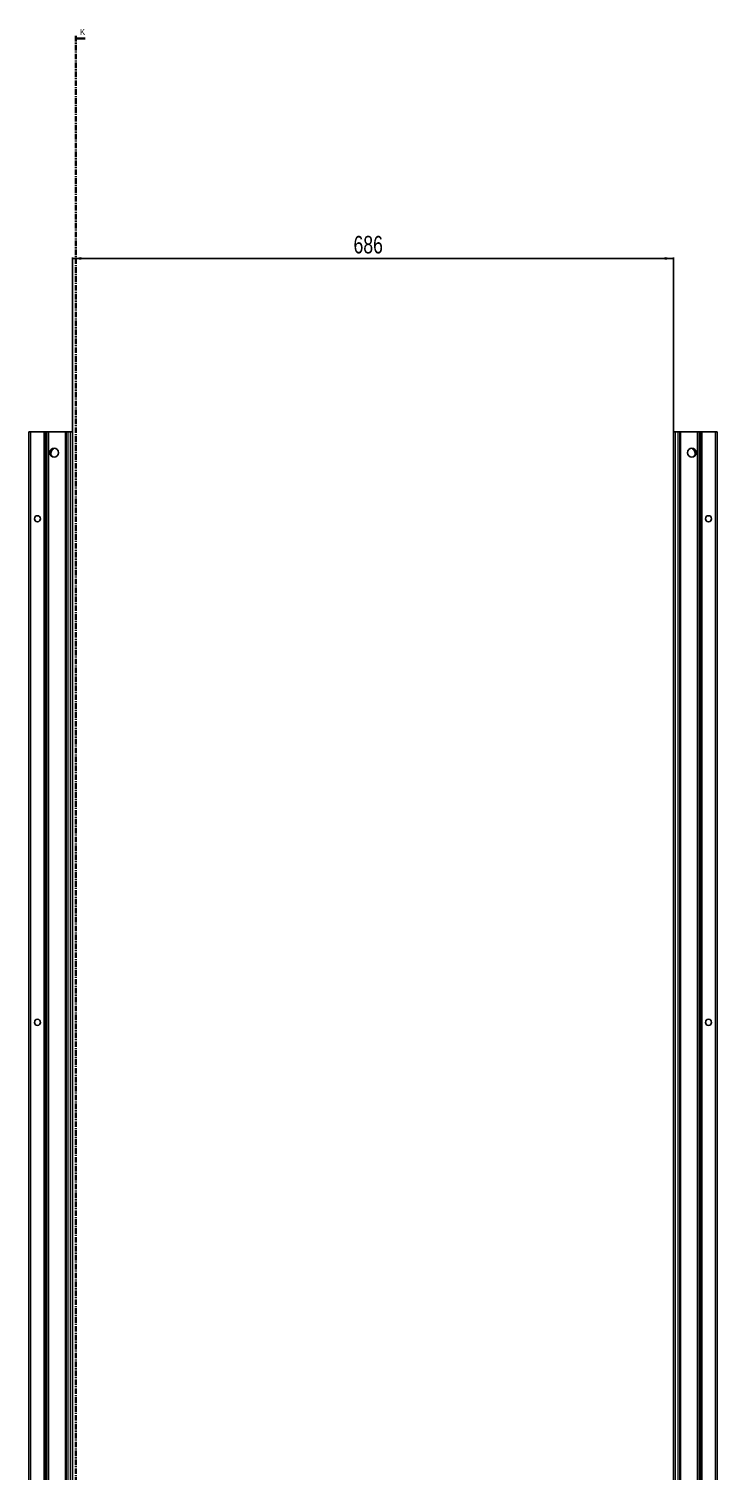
# Model space of a CAD drawing. Header units: millimetres. Extents: x -250 to 5425, y -2047 to 1452.
# Drawn here: x 2126 to 2912, y -294 to 1353 of the extents above; entities that cross this region are included whole.
import ezdxf

# ---------------------------------------------------------------- set-up
doc = ezdxf.new("R2010")
doc.units = ezdxf.units.MM
doc.linetypes.add('CENTER', pattern=[10.16, 6.35, -1.27, 1.27, -1.27])
doc.layers.add('FORMAT', color=7, linetype='Continuous')
doc.styles.add('SLDTEXTSTYLE0', font='TXT', dxfattribs={"width": 0.75})
doc.dimstyles.new('SLDDIMSTYLE0', dxfattribs={"dimtxt": 20, "dimasz": 10, "dimexe": 0, "dimexo": 0.0625, "dimgap": 5, "dimtad": 2, "dimdec": 1, "dimrnd": 1e-09, "dimzin": 12, "dimdsep": 46, "dimtxsty": 'SLDTEXTSTYLE0', "dimsah": 1, "dimcen": 0.09, "dimadec": 0, "dimazin": 3, "dimtfac": 1, "dimtofl": 0, "dimtmove": 0, "dimatfit": 3, "dimfxl": 0, "dimfrac": 2, "dimtolj": 1, "dimtzin": 12, "dimarcsym": 0})

# ---------------------------------------------------------------- blocks, each defined once
blk = doc.blocks.new('_D_4')
at = {"layer": 'FORMAT'}
for p, q in [((2176.1, 892.8), (2176.1, 1091.5)), ((2176.1, 1090.5), (2862.1, 1090.5)), ((2862.1, 892.8), (2862.1, 1091.5))]:
    blk.add_line(p, q, dxfattribs=at)
for points in [[(2176.1, 1090.5), (2186.1, 1089), (2186.1, 1092.1)], [(2862.1, 1090.5), (2852.1, 1092.1), (2852.1, 1089)]]:
    blk.add_solid(points, dxfattribs=at)
at = {"layer": 'FORMAT', "insert": (2496.9, 1116.3), "char_height": 20, "attachment_point": 1, "style": 'SLDTEXTSTYLE0'}
blk.add_mtext('686', dxfattribs=at)

msp = doc.modelspace()

# ---------------------------------------------------------------- linework, layer by layer
at = {"color": 7, "linetype": 'CENTER', "lineweight": 35}
msp.add_line((2179.83, 1344.64), (2179.83, -1258.12), dxfattribs=at)
at = {"color": 7, "linetype": 'Continuous', "lineweight": 35}
msp.add_line((2190.47, 1341.64), (2179.83, 1341.64), dxfattribs=at)
at = {"color": 7, "linetype": 'Continuous', "lineweight": 25}
for p, q in [((2126.39, -1006.24), (2126.39, 892.76)), ((2126.39, 892.76), (2128.39, 892.76)), ((2128.39, 892.76), (2143.74, 892.76)), ((2143.74, 892.76), (2144.39, 892.76)), ((2144.39, 869.01), (2144.39, 892.76)), ((2144.39, 892.76), (2144.98, 892.76)), ((2144.98, 892.76), (2146.19, 892.76)), ((2146.19, 892.76), (2146.19, -1006.24)), ((2146.19, 892.76), (2146.22, 892.76)), ((2146.22, 892.76), (2146.22, -1006.24)), ((2146.22, 892.76), (2147.43, 892.76)), ((2147.43, 892.76), (2148.84, 892.76)), ((2148.84, 892.76), (2168.24, 892.76)), ((2168.24, 892.76), (2168.89, 892.76)), ((2168.89, -1006.24), (2168.89, 892.76)), ((2168.89, 892.76), (2170.89, 892.76)), ((2170.89, 892.76), (2174.09, 892.76)), ((2174.09, 892.76), (2176.09, 892.76)), ((2176.09, 892.76), (2176.09, -1006.24)), ((2862.09, -1006.24), (2862.09, 892.76)), ((2862.09, 892.76), (2864.09, 892.76)), ((2867.29, 892.76), (2864.09, 892.76)), ((2867.29, 892.76), (2869.29, 892.76)), ((2869.29, 892.76), (2869.29, -1006.24)), ((2869.29, 892.76), (2869.94, 892.76)), ((2889.35, 892.76), (2869.94, 892.76)), ((2889.35, 892.76), (2890.76, 892.76)), ((2891.97, 892.76), (2890.76, 892.76)), ((2891.97, -1006.24), (2891.97, 892.76)), ((2892, 892.76), (2891.97, 892.76)), ((2892, -1006.24), (2892, 892.76)), ((2893.21, 892.76), (2892, 892.76)), ((2893.21, 892.76), (2893.79, 892.76)), ((2893.79, 892.76), (2893.79, 869.01)), ((2893.79, 892.76), (2894.44, 892.76)), ((2909.79, 892.76), (2894.44, 892.76)), ((2909.79, 892.76), (2911.79, 892.76)), ((2911.79, 892.76), (2911.79, -1006.24)), ((2154.44, 873.28), (2154.44, 873.69)), ((2883.74, 873.69), (2883.74, 873.28)), ((2144.46, 868.9), (2144.39, 869.01)), ((2144.39, 869.01), (2144.39, 867.51)), ((2144.39, 867.51), (2144.46, 867.61)), ((2144.39, 819.01), (2144.39, 867.51)), ((2144.46, 867.61), (2144.46, 868.9)), ((2893.79, 869.01), (2893.73, 868.9)), ((2893.73, 868.9), (2893.73, 867.61)), ((2893.73, 867.61), (2893.79, 867.51)), ((2893.79, 867.51), (2893.79, 869.01)), ((2893.79, 867.51), (2893.79, 819.01)), ((2144.46, 818.9), (2144.39, 819.01)), ((2144.39, 819.01), (2144.39, 817.51)), ((2144.39, 817.51), (2144.46, 817.61)), ((2144.39, 769.01), (2144.39, 817.51)), ((2144.46, 817.61), (2144.46, 818.9)), ((2893.79, 819.01), (2893.73, 818.9)), ((2893.73, 818.9), (2893.73, 817.61)), ((2893.73, 817.61), (2893.79, 817.51)), ((2893.79, 817.51), (2893.79, 819.01)), ((2893.79, 817.51), (2893.79, 769.01)), ((2144.46, 768.9), (2144.39, 769.01)), ((2144.39, 769.01), (2144.39, 767.51)), ((2144.39, 767.51), (2144.46, 767.61)), ((2144.39, 719.01), (2144.39, 767.51)), ((2144.46, 767.61), (2144.46, 768.9)), ((2893.79, 769.01), (2893.73, 768.9)), ((2893.73, 768.9), (2893.73, 767.61)), ((2893.73, 767.61), (2893.79, 767.51)), ((2893.79, 767.51), (2893.79, 769.01)), ((2893.79, 767.51), (2893.79, 719.01)), ((2144.46, 718.9), (2144.39, 719.01)), ((2144.39, 719.01), (2144.39, 717.51)), ((2144.39, 717.51), (2144.46, 717.61)), ((2144.39, 669.01), (2144.39, 717.51)), ((2144.46, 717.61), (2144.46, 718.9)), ((2893.79, 719.01), (2893.73, 718.9)), ((2893.73, 718.9), (2893.73, 717.61)), ((2893.73, 717.61), (2893.79, 717.51)), ((2893.79, 717.51), (2893.79, 719.01)), ((2893.79, 717.51), (2893.79, 669.01)), ((2144.46, 668.9), (2144.39, 669.01)), ((2144.39, 669.01), (2144.39, 667.51)), ((2144.39, 667.51), (2144.46, 667.61)), ((2144.39, 619.01), (2144.39, 667.51)), ((2144.46, 667.61), (2144.46, 668.9)), ((2893.79, 669.01), (2893.73, 668.9)), ((2893.73, 668.9), (2893.73, 667.61)), ((2893.73, 667.61), (2893.79, 667.51)), ((2893.79, 667.51), (2893.79, 669.01)), ((2893.79, 667.51), (2893.79, 619.01)), ((2144.46, 618.9), (2144.39, 619.01)), ((2144.39, 619.01), (2144.39, 617.51)), ((2144.39, 617.51), (2144.46, 617.61)), ((2144.39, 569.01), (2144.39, 617.51)), ((2144.46, 617.61), (2144.46, 618.9)), ((2893.79, 619.01), (2893.73, 618.9)), ((2893.73, 618.9), (2893.73, 617.61)), ((2893.73, 617.61), (2893.79, 617.51)), ((2893.79, 617.51), (2893.79, 619.01)), ((2893.79, 617.51), (2893.79, 569.01)), ((2144.46, 568.9), (2144.39, 569.01)), ((2144.39, 569.01), (2144.39, 567.51)), ((2144.39, 567.51), (2144.46, 567.61)), ((2144.39, 519.01), (2144.39, 567.51)), ((2144.46, 567.61), (2144.46, 568.9)), ((2893.79, 569.01), (2893.73, 568.9)), ((2893.73, 568.9), (2893.73, 567.61)), ((2893.73, 567.61), (2893.79, 567.51)), ((2893.79, 567.51), (2893.79, 569.01)), ((2893.79, 567.51), (2893.79, 519.01)), ((2144.46, 518.9), (2144.39, 519.01)), ((2144.39, 519.01), (2144.39, 517.51)), ((2144.39, 517.51), (2144.46, 517.61)), ((2144.39, 469.01), (2144.39, 517.51)), ((2144.46, 517.61), (2144.46, 518.9)), ((2893.79, 519.01), (2893.73, 518.9)), ((2893.73, 518.9), (2893.73, 517.61)), ((2893.73, 517.61), (2893.79, 517.51)), ((2893.79, 517.51), (2893.79, 519.01)), ((2893.79, 517.51), (2893.79, 469.01)), ((2144.46, 468.9), (2144.39, 469.01)), ((2144.39, 469.01), (2144.39, 467.51)), ((2144.39, 467.51), (2144.46, 467.61)), ((2144.39, 419.01), (2144.39, 467.51)), ((2144.46, 467.61), (2144.46, 468.9)), ((2893.79, 469.01), (2893.73, 468.9)), ((2893.73, 468.9), (2893.73, 467.61)), ((2893.73, 467.61), (2893.79, 467.51)), ((2893.79, 467.51), (2893.79, 469.01)), ((2893.79, 467.51), (2893.79, 419.01)), ((2144.46, 418.9), (2144.39, 419.01)), ((2144.39, 419.01), (2144.39, 417.51)), ((2144.39, 417.51), (2144.46, 417.61)), ((2144.39, 369.01), (2144.39, 417.51)), ((2144.46, 417.61), (2144.46, 418.9)), ((2893.79, 419.01), (2893.73, 418.9)), ((2893.73, 418.9), (2893.73, 417.61)), ((2893.73, 417.61), (2893.79, 417.51)), ((2893.79, 417.51), (2893.79, 419.01)), ((2893.79, 417.51), (2893.79, 369.01)), ((2144.46, 368.9), (2144.39, 369.01)), ((2144.39, 369.01), (2144.39, 367.51)), ((2144.39, 367.51), (2144.46, 367.61)), ((2144.39, 319.01), (2144.39, 367.51)), ((2144.46, 367.61), (2144.46, 368.9)), ((2893.79, 369.01), (2893.73, 368.9)), ((2893.73, 368.9), (2893.73, 367.61)), ((2893.73, 367.61), (2893.79, 367.51)), ((2893.79, 367.51), (2893.79, 369.01)), ((2893.79, 367.51), (2893.79, 319.01)), ((2144.46, 318.9), (2144.39, 319.01)), ((2144.39, 319.01), (2144.39, 317.51)), ((2144.39, 317.51), (2144.46, 317.61)), ((2144.39, 269.01), (2144.39, 317.51)), ((2144.46, 317.61), (2144.46, 318.9)), ((2893.79, 319.01), (2893.73, 318.9)), ((2893.73, 318.9), (2893.73, 317.61)), ((2893.73, 317.61), (2893.79, 317.51)), ((2893.79, 317.51), (2893.79, 319.01)), ((2893.79, 317.51), (2893.79, 269.01)), ((2144.46, 268.9), (2144.39, 269.01)), ((2144.39, 269.01), (2144.39, 267.51)), ((2144.39, 267.51), (2144.46, 267.61)), ((2144.39, 219.01), (2144.39, 267.51)), ((2144.46, 267.61), (2144.46, 268.9)), ((2893.79, 269.01), (2893.73, 268.9)), ((2893.73, 268.9), (2893.73, 267.61)), ((2893.73, 267.61), (2893.79, 267.51)), ((2893.79, 267.51), (2893.79, 269.01)), ((2893.79, 267.51), (2893.79, 219.01)), ((2144.46, 218.9), (2144.39, 219.01)), ((2144.39, 219.01), (2144.39, 217.51)), ((2144.39, 217.51), (2144.46, 217.61)), ((2144.39, 169.01), (2144.39, 217.51)), ((2144.46, 217.61), (2144.46, 218.9)), ((2893.79, 219.01), (2893.73, 218.9)), ((2893.73, 218.9), (2893.73, 217.61)), ((2893.73, 217.61), (2893.79, 217.51)), ((2893.79, 217.51), (2893.79, 219.01)), ((2893.79, 217.51), (2893.79, 169.01)), ((2144.46, 168.9), (2144.39, 169.01)), ((2144.39, 169.01), (2144.39, 167.51)), ((2144.39, 167.51), (2144.46, 167.61)), ((2144.39, 119.01), (2144.39, 167.51)), ((2144.46, 167.61), (2144.46, 168.9)), ((2893.79, 169.01), (2893.73, 168.9)), ((2893.73, 168.9), (2893.73, 167.61)), ((2893.73, 167.61), (2893.79, 167.51)), ((2893.79, 167.51), (2893.79, 169.01)), ((2893.79, 167.51), (2893.79, 119.01)), ((2144.46, 118.9), (2144.39, 119.01)), ((2144.39, 119.01), (2144.39, 117.51)), ((2144.39, 117.51), (2144.46, 117.61)), ((2144.39, 69.01), (2144.39, 117.51)), ((2144.46, 117.61), (2144.46, 118.9)), ((2893.79, 119.01), (2893.73, 118.9)), ((2893.73, 118.9), (2893.73, 117.61)), ((2893.73, 117.61), (2893.79, 117.51)), ((2893.79, 117.51), (2893.79, 119.01)), ((2893.79, 117.51), (2893.79, 69.01)), ((2144.46, 68.9), (2144.39, 69.01)), ((2144.39, 69.01), (2144.39, 67.51)), ((2144.39, 67.51), (2144.46, 67.61)), ((2144.39, 19.01), (2144.39, 67.51)), ((2144.46, 67.61), (2144.46, 68.9)), ((2893.79, 69.01), (2893.73, 68.9)), ((2893.73, 68.9), (2893.73, 67.61)), ((2893.73, 67.61), (2893.79, 67.51)), ((2893.79, 67.51), (2893.79, 69.01)), ((2893.79, 67.51), (2893.79, 19.01)), ((2144.46, 18.9), (2144.39, 19.01)), ((2144.39, 19.01), (2144.39, 17.51)), ((2144.39, 17.51), (2144.46, 17.61)), ((2144.39, -30.99), (2144.39, 17.51)), ((2144.46, 17.61), (2144.46, 18.9)), ((2893.79, 19.01), (2893.73, 18.9)), ((2893.73, 18.9), (2893.73, 17.61)), ((2893.73, 17.61), (2893.79, 17.51)), ((2893.79, 17.51), (2893.79, 19.01)), ((2893.79, 17.51), (2893.79, -30.99)), ((2144.46, -31.1), (2144.39, -30.99)), ((2144.39, -30.99), (2144.39, -32.49)), ((2144.39, -32.49), (2144.46, -32.39)), ((2144.39, -80.99), (2144.39, -32.49)), ((2144.46, -32.39), (2144.46, -31.1)), ((2893.79, -30.99), (2893.73, -31.1)), ((2893.73, -31.1), (2893.73, -32.39)), ((2893.73, -32.39), (2893.79, -32.49)), ((2893.79, -32.49), (2893.79, -30.99)), ((2893.79, -32.49), (2893.79, -80.99)), ((2144.46, -81.1), (2144.39, -80.99)), ((2144.39, -80.99), (2144.39, -82.49)), ((2144.46, -82.39), (2144.46, -81.1)), ((2893.79, -80.99), (2893.73, -81.1)), ((2893.73, -81.1), (2893.73, -82.39)), ((2893.79, -82.49), (2893.79, -80.99)), ((2144.39, -82.49), (2144.46, -82.39)), ((2144.39, -130.99), (2144.39, -82.49)), ((2893.73, -82.39), (2893.79, -82.49)), ((2893.79, -82.49), (2893.79, -130.99)), ((2144.46, -131.1), (2144.39, -130.99)), ((2144.39, -130.99), (2144.39, -132.49)), ((2144.46, -132.39), (2144.46, -131.1)), ((2893.79, -130.99), (2893.73, -131.1)), ((2893.73, -131.1), (2893.73, -132.39)), ((2893.79, -132.49), (2893.79, -130.99)), ((2144.39, -132.49), (2144.46, -132.39)), ((2144.39, -180.99), (2144.39, -132.49)), ((2893.73, -132.39), (2893.79, -132.49)), ((2893.79, -132.49), (2893.79, -180.99)), ((2144.46, -181.1), (2144.39, -180.99)), ((2144.39, -180.99), (2144.39, -182.49)), ((2144.46, -182.39), (2144.46, -181.1)), ((2893.79, -180.99), (2893.73, -181.1)), ((2893.73, -181.1), (2893.73, -182.39)), ((2893.79, -182.49), (2893.79, -180.99)), ((2144.39, -182.49), (2144.46, -182.39)), ((2144.39, -230.99), (2144.39, -182.49)), ((2893.73, -182.39), (2893.79, -182.49)), ((2893.79, -182.49), (2893.79, -230.99)), ((2144.46, -231.1), (2144.39, -230.99)), ((2144.39, -230.99), (2144.39, -232.49)), ((2144.39, -232.49), (2144.46, -232.39)), ((2144.39, -280.99), (2144.39, -232.49)), ((2144.46, -232.39), (2144.46, -231.1)), ((2893.79, -230.99), (2893.73, -231.1)), ((2893.73, -231.1), (2893.73, -232.39)), ((2893.73, -232.39), (2893.79, -232.49)), ((2893.79, -232.49), (2893.79, -230.99)), ((2893.79, -232.49), (2893.79, -280.99)), ((2144.46, -281.1), (2144.39, -280.99)), ((2144.39, -280.99), (2144.39, -282.49)), ((2144.39, -282.49), (2144.46, -282.39)), ((2144.39, -330.99), (2144.39, -282.49)), ((2144.46, -282.39), (2144.46, -281.1)), ((2893.79, -280.99), (2893.73, -281.1)), ((2893.73, -281.1), (2893.73, -282.39)), ((2893.73, -282.39), (2893.79, -282.49)), ((2893.79, -282.49), (2893.79, -280.99)), ((2893.79, -282.49), (2893.79, -330.99))]:
    msp.add_line(p, q, dxfattribs=at)
at = {"color": 8, "linetype": 'Continuous', "lineweight": 18}
for p, q in [((2128.39, 892.76), (2128.39, -1006.24)), ((2143.74, -1006.24), (2143.74, 892.76)), ((2144.98, 892.76), (2144.98, -1006.24)), ((2147.43, -1006.24), (2147.43, 892.76)), ((2148.84, 892.76), (2148.84, -1006.24)), ((2168.24, -1006.24), (2168.24, 892.76)), ((2170.89, 892.76), (2170.89, -1006.24)), ((2174.09, -1006.24), (2174.09, 892.76)), ((2864.09, 892.76), (2864.09, -1006.24)), ((2867.29, -1006.24), (2867.29, 892.76)), ((2869.94, 892.76), (2869.94, -1006.24)), ((2889.35, -1006.24), (2889.35, 892.76)), ((2890.76, 892.76), (2890.76, -1006.24)), ((2893.21, -1006.24), (2893.21, 892.76)), ((2894.44, 892.76), (2894.44, -1006.24)), ((2909.79, -1006.24), (2909.79, 892.76))]:
    msp.add_line(p, q, dxfattribs=at)
at = {"color": 7, "linetype": 'Continuous', "lineweight": 25}
for centre, radius in [((2155.24, 868.76), 5), ((2882.94, 868.76), 5), ((2136.24, 793.26), 3.5), ((2901.94, 793.26), 3.5), ((2136.24, 218.26), 3.5), ((2901.94, 218.26), 3.5)]:
    msp.add_circle(centre, radius, dxfattribs=at)
for centre, radius, start, end in [((2153.94, 873.28), 0.5, 299.14074, 0), ((2884.24, 873.28), 0.5, 180, 240.85926), ((2156.74, 868.26), 5.25, 119.14074, 233.81086), ((2881.44, 868.26), 5.25, 306.18936, 60.85926)]:
    msp.add_arc(centre, radius, start, end, dxfattribs=at)
at = {"color": 7, "linetype": 'Continuous', "lineweight": 35}
msp.add_solid([(2179.83, 1341.64), (2186.83, 1340.52), (2186.83, 1342.76)], dxfattribs=at)

# ---------------------------------------------------------------- texts
at = {"color": 7, "linetype": 'Continuous', "insert": (2184.95, 1352.75), "char_height": 7, "attachment_point": 1, "style": 'SLDTEXTSTYLE0'}
msp.add_mtext('K', dxfattribs=at)

# ---------------------------------------------------------------- dimensions: what is measured, and where the dimension line sits
at = {"layer": 'FORMAT'}
dim = msp.add_linear_dim(base=(2862.09, 1090.55), p1=(2176.09, 892.76), p2=(2862.09, 892.76), angle=0, dimstyle='SLDDIMSTYLE0', dxfattribs=at)
dim.commit()
dim.dimension.update_dxf_attribs({"geometry": '_D_4', "text_midpoint": (2519.09, 1090.55), "dimtype": 160})

doc.saveas('drawing.dxf')
